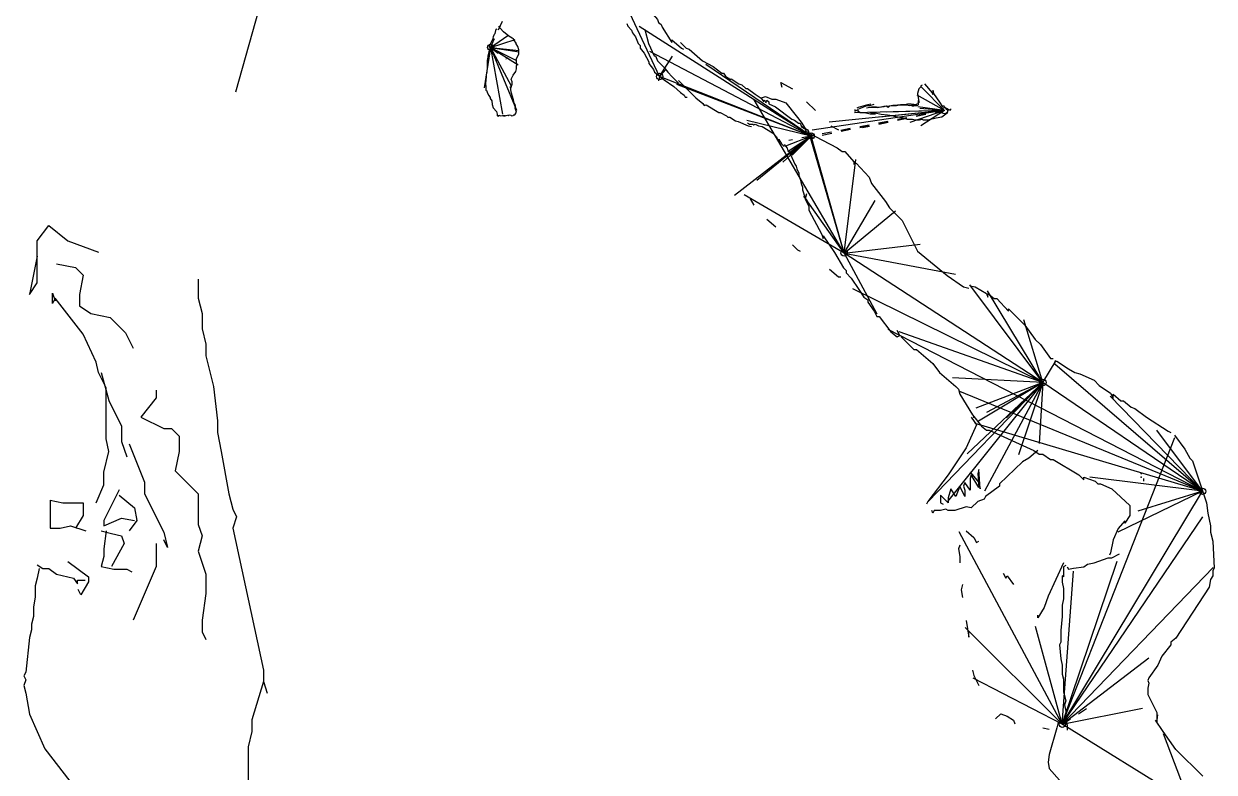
# Model space of a CAD drawing. Header units: millimetres. Extents: x -279 to 9, y -50 to 310.
# Drawn here: x -61.34 to -24.09, y 72.04 to 95.47 of the extents above; entities that cross this region are included whole.
import ezdxf

# ---------------------------------------------------------------- set-up
doc = ezdxf.new("R2010")
doc.units = ezdxf.units.MM
doc.linetypes.add('DASH', pattern=[0.6, 0.3, -0.3])

msp = doc.modelspace()

# ---------------------------------------------------------------- linework, layer by layer
at = {"layer": 'Shots', "color": 1}
for p, q in [((-41.446, 93.826), (-42.742, 96.594)), ((-36.702, 91.96), (-41.446, 93.826)), ((-35.674, 88.298), (-36.702, 91.96)), ((-29.454, 84.246), (-35.674, 88.298)), ((-24.456, 80.838), (-29.454, 84.246)), ((-28.846, 73.548), (-24.456, 80.838)), ((-24.854, 71.076), (-28.846, 73.548))]:
    msp.add_line(p, q, dxfattribs=at)
for centre in [(-46.734, 94.736), (-41.446, 93.826), (-32.534, 92.756), (-36.702, 91.96), (-35.674, 88.298), (-29.454, 84.246), (-24.456, 80.838), (-28.846, 73.548)]:
    msp.add_circle(centre, 0.1, dxfattribs=at)
at = {"layer": 'Sketch', "color": 255, "linetype": 'DASH'}
for p, q in [((-46.734, 94.736), (-45.532, 97.434)), ((-32.534, 92.756), (-36.702, 91.96))]:
    msp.add_line(p, q, dxfattribs=at)
at = {"layer": 'Sketch', "color": 0}
for points in [[(-42.714, 96.656), (-42.474, 96.506), (-42.354, 96.416), (-42.234, 96.386), (-42.114, 96.296), (-41.934, 96.086), (-41.844, 96.026), (-41.724, 95.846), (-41.514, 95.606), (-41.484, 95.516), (-41.394, 95.456), (-41.364, 95.366), (-41.064, 94.886), (-41.064, 94.976), (-40.764, 94.706), (-40.704, 94.676)], [(-46.09, 93.48), (-46.066, 93.588), (-46.066, 93.66), (-46.09, 93.744), (-46.03, 93.864), (-45.946, 93.984), (-45.922, 94.068), (-45.922, 94.152), (-45.91, 94.2), (-45.922, 94.296), (-45.922, 94.332), (-45.934, 94.356), (-45.85, 94.536), (-45.85, 94.656), (-45.886, 94.764), (-45.934, 94.848), (-45.934, 94.872), (-46.006, 94.968), (-46.018, 95.004), (-46.066, 95.028), (-46.162, 95.088), (-46.162, 95.088), (-46.33, 95.22), (-46.438, 95.34), (-46.474, 95.4)], [(-42.474, 95.486), (-42.444, 95.396), (-42.324, 95.276), (-42.294, 95.186), (-42.204, 95.066), (-42.114, 94.856), (-42.054, 94.796), (-42.054, 94.706), (-41.934, 94.556), (-41.784, 94.286), (-41.784, 94.226), (-41.634, 94.046), (-41.604, 93.956), (-41.304, 93.716), (-41.004, 93.506), (-40.794, 93.326), (-40.674, 93.236), (-40.644, 93.176), (-40.584, 93.176)], [(-46.774, 94.728), (-46.774, 94.788), (-46.654, 95.016), (-46.642, 95.076), (-46.618, 95.148), (-46.594, 95.172), (-46.558, 95.304), (-46.534, 95.316)], [(-41.914, 95.296), (-41.794, 94.856), (-41.614, 94.476), (-41.574, 94.476), (-41.514, 94.316), (-41.314, 94.116), (-41.194, 93.956), (-41.054, 93.816), (-40.854, 93.616)], [(-46.762, 94.752), (-46.762, 94.704), (-46.774, 94.656), (-46.786, 94.596), (-46.822, 94.464), (-46.822, 94.428), (-46.846, 94.32), (-46.846, 94.056), (-46.858, 94.008), (-46.858, 93.96), (-46.87, 93.876), (-46.87, 93.876), (-46.87, 93.792), (-46.882, 93.744), (-46.882, 93.684), (-46.894, 93.636), (-46.894, 93.528)], [(-40.794, 94.886), (-40.614, 94.706), (-40.524, 94.676), (-40.104, 94.316), (-39.774, 94.136), (-39.504, 93.926), (-39.444, 93.926), (-39.384, 93.836), (-39.294, 93.776), (-39.264, 93.716), (-39.204, 93.746), (-38.964, 93.596), (-38.874, 93.566), (-38.754, 93.446), (-38.694, 93.446), (-38.454, 93.266), (-38.274, 93.146), (-38.184, 93.026), (-38.184, 93.086), (-38.124, 93.056), (-38.124, 92.996), (-38.094, 93.086), (-38.034, 93.026), (-38.034, 92.966), (-37.824, 92.876), (-37.314, 92.486), (-37.224, 92.456), (-37.104, 92.366), (-37.044, 92.366), (-37.014, 92.276), (-36.894, 92.186), (-36.864, 92.096), (-36.864, 92.156), (-37.014, 92.246)], [(-46.882, 93.54), (-46.882, 93.396), (-46.858, 93.372), (-46.846, 93.324), (-46.786, 93.228), (-46.75, 93.168), (-46.75, 93.132), (-46.702, 93.06), (-46.69, 92.952), (-46.654, 92.844), (-46.546, 92.724), (-46.534, 92.64), (-46.534, 92.592), (-46.51, 92.604), (-46.486, 92.568), (-46.474, 92.616), (-46.414, 92.592), (-46.366, 92.604), (-46.282, 92.604)], [(-46.318, 92.58), (-46.21, 92.616), (-46.186, 92.604), (-46.15, 92.628), (-46.102, 92.616), (-46.078, 92.592), (-46.03, 92.604), (-46.006, 92.628), (-45.982, 92.628), (-45.922, 92.712), (-45.97, 92.832), (-45.958, 92.892), (-45.97, 92.952), (-45.994, 92.988), (-46.018, 93.096), (-46.09, 93.336), (-46.114, 93.516)], [(-40.854, 93.696), (-40.314, 93.156), (-40.094, 92.976), (-40.054, 92.916), (-39.994, 92.936), (-39.594, 92.696), (-39.554, 92.696), (-39.354, 92.596), (-39.314, 92.556), (-39.254, 92.556), (-39.074, 92.436), (-38.994, 92.416), (-38.674, 92.276), (-38.574, 92.256)], [(-37.614, 93.476), (-37.654, 93.636), (-37.294, 93.436)], [(-33.234, 93.556), (-33.274, 93.536), (-33.274, 93.496), (-33.334, 93.436), (-33.374, 93.296), (-33.334, 93.036), (-33.334, 92.996), (-33.354, 93.036)], [(-33.154, 93.596), (-32.914, 93.316), (-32.894, 93.256), (-32.894, 93.356)], [(-38.254, 93.156), (-38.134, 93.196), (-37.934, 93.116), (-37.814, 93.116), (-37.494, 92.996), (-37.174, 92.596), (-37.014, 92.396), (-36.894, 92.196), (-36.814, 92.156), (-36.814, 92.076), (-35.894, 91.596), (-35.734, 91.476), (-35.654, 91.476), (-35.374, 91.156), (-35.374, 91.076), (-35.294, 91.116), (-34.894, 90.676), (-34.814, 90.476), (-34.374, 89.916), (-34.254, 89.716), (-33.854, 89.316), (-33.374, 88.356), (-32.454, 87.596), (-31.934, 87.236), (-31.774, 87.196)], [(-32.894, 93.396), (-32.874, 93.296), (-32.694, 93.016), (-32.594, 92.876), (-32.594, 92.916)], [(-36.854, 93.036), (-36.574, 92.756)], [(-35.334, 92.796), (-35.334, 92.736), (-35.234, 92.796), (-35.254, 92.756), (-35.174, 92.696), (-35.034, 92.696), (-34.854, 92.656), (-34.694, 92.656)], [(-34.834, 92.956), (-34.934, 92.936), (-35.014, 92.916), (-35.234, 92.856), (-35.274, 92.836)], [(-35.214, 92.816), (-34.954, 92.916), (-34.874, 92.916), (-34.734, 92.956)], [(-33.394, 92.976), (-33.414, 92.936), (-33.574, 92.956), (-33.694, 92.956), (-33.774, 92.936), (-33.914, 92.936), (-33.994, 92.916), (-34.154, 92.916), (-34.254, 92.896), (-34.294, 92.856), (-34.354, 92.896), (-34.434, 92.876), (-34.574, 92.856), (-34.874, 92.856), (-34.974, 92.836)], [(-32.354, 92.776), (-32.434, 92.756), (-32.434, 92.736), (-32.454, 92.676), (-32.614, 92.556), (-32.794, 92.516), (-32.874, 92.496), (-32.974, 92.476), (-33.054, 92.456), (-33.194, 92.456), (-33.234, 92.476), (-33.314, 92.456), (-33.454, 92.456), (-33.534, 92.476), (-33.694, 92.476), (-33.874, 92.536), (-33.934, 92.536), (-34.094, 92.576), (-34.174, 92.596), (-34.314, 92.616), (-34.514, 92.636), (-34.714, 92.676), (-34.794, 92.676), (-34.854, 92.696)], [(-34.814, 92.876), (-34.674, 92.876), (-34.614, 92.856), (-34.434, 92.896), (-34.094, 92.916), (-34.034, 92.916), (-33.994, 92.936), (-33.734, 92.936), (-33.614, 92.916), (-33.514, 92.936), (-33.434, 92.916), (-33.394, 92.916)], [(-33.354, 92.916), (-33.494, 92.896), (-33.554, 92.896)], [(-33.354, 93.076), (-33.354, 92.936)], [(-32.574, 92.916), (-32.474, 92.796), (-32.434, 92.816), (-32.374, 92.776), (-32.334, 92.776), (-32.334, 92.816)], [(-38.694, 92.376), (-38.634, 92.336), (-38.534, 92.336), (-38.494, 92.316), (-38.454, 92.336), (-38.354, 92.276), (-38.234, 92.256), (-37.914, 92.056), (-37.794, 91.936), (-37.774, 91.876), (-37.714, 91.856), (-37.634, 91.716), (-37.554, 91.636)], [(-36.094, 92.276), (-35.854, 92.156)], [(-37.554, 91.696), (-37.454, 91.576), (-37.434, 91.496), (-37.394, 91.476), (-37.214, 91.076), (-37.174, 91.016), (-37.154, 90.936), (-37.094, 90.796), (-37.094, 90.736), (-37.034, 90.576), (-37.014, 90.476), (-36.974, 90.356), (-36.974, 90.276), (-36.894, 90.016), (-36.854, 89.976), (-36.834, 89.896)], [(-36.854, 90.156), (-36.894, 89.996), (-36.774, 89.756), (-36.774, 89.636), (-36.374, 88.876), (-36.334, 88.756), (-36.334, 88.836), (-35.974, 88.316), (-35.694, 87.836), (-35.614, 87.756), (-35.614, 87.676), (-35.454, 87.516), (-35.214, 87.156), (-35.054, 86.916), (-34.934, 86.836), (-34.934, 86.756), (-34.734, 86.476), (-34.654, 86.316), (-34.574, 86.316), (-34.214, 85.836), (-34.014, 85.676), (-33.934, 85.716), (-34.014, 85.876)], [(-38.614, 89.996), (-38.494, 89.796)], [(-38.094, 89.356), (-37.814, 89.116)], [(-37.294, 88.556), (-37.134, 88.396), (-37.054, 88.356)], [(-36.134, 87.796), (-35.854, 87.556), (-35.774, 87.556)], [(-55.882, 87.48), (-55.882, 86.88), (-55.762, 86.4), (-55.762, 85.92), (-55.642, 85.44), (-55.642, 85.08), (-55.402, 84.12), (-55.282, 83.04), (-55.282, 82.68), (-55.162, 82.08), (-54.922, 80.76), (-54.802, 80.28), (-54.682, 80.04), (-54.802, 79.68), (-53.842, 75.24), (-53.842, 74.88), (-53.722, 74.52)], [(-31.734, 87.276), (-31.574, 87.236), (-31.214, 87.036), (-31.174, 86.916), (-31.174, 87.036), (-30.974, 86.876), (-30.894, 86.876), (-30.534, 86.476), (-30.534, 86.556), (-30.014, 86.036), (-29.694, 85.596), (-29.534, 85.436), (-29.214, 84.996), (-29.134, 84.996)], [(-59.082, 80.48), (-58.842, 81.04), (-58.842, 81.44), (-58.682, 82.08), (-58.762, 82.48), (-58.762, 84.08), (-59.002, 84.56), (-59.082, 84.88), (-59.482, 85.76), (-60.362, 86.88), (-60.442, 86.72), (-60.442, 87.04), (-60.362, 86.8)], [(-33.894, 85.676), (-33.494, 85.276), (-33.414, 85.276), (-32.894, 84.836), (-32.694, 84.556), (-32.174, 84.116), (-32.094, 84.036), (-32.054, 83.876), (-31.654, 83.236), (-31.374, 82.876), (-31.214, 82.756), (-31.134, 82.756), (-29.734, 82.116), (-29.574, 81.996), (-29.454, 81.996), (-29.214, 81.836), (-29.134, 81.836), (-28.334, 81.356), (-28.174, 81.196), (-28.174, 81.276), (-27.814, 81.156), (-27.734, 81.076), (-27.654, 81.076), (-27.294, 80.916), (-26.734, 80.396), (-26.734, 80.076), (-26.894, 79.836), (-26.894, 79.916), (-27.094, 79.676), (-27.254, 79.316), (-27.334, 78.916), (-27.374, 78.836)], [(-58.922, 84.56), (-58.682, 83.68), (-58.282, 82.88), (-58.282, 82.4), (-58.122, 81.92)], [(-29.094, 84.916), (-29.014, 84.916), (-28.654, 84.676), (-28.454, 84.556), (-28.294, 84.516), (-27.854, 84.316), (-27.694, 84.156), (-27.334, 83.916), (-27.254, 83.756), (-27.254, 83.876), (-27.014, 83.676), (-26.934, 83.676), (-26.694, 83.476), (-26.574, 83.436), (-26.214, 83.156), (-25.534, 82.716), (-25.454, 82.676)], [(-31.694, 83.156), (-31.534, 82.916), (-31.854, 82.196), (-32.414, 81.356), (-33.054, 80.516), (-33.094, 80.436)], [(-58.042, 82.32), (-57.562, 81.12), (-57.562, 80.76), (-56.962, 79.56), (-56.842, 79.08), (-56.962, 79.32)], [(-25.334, 82.596), (-25.014, 82.156), (-24.854, 81.876), (-24.774, 81.796), (-24.334, 80.476), (-24.294, 80.156), (-24.214, 79.756), (-24.214, 79.556), (-24.134, 79.276), (-24.094, 78.436), (-24.134, 78.356), (-24.134, 78.196), (-24.214, 78.076), (-24.254, 77.836), (-25.294, 76.236), (-25.454, 76.116), (-25.454, 76.036), (-25.734, 75.676), (-25.854, 75.396), (-26.134, 74.996), (-26.174, 74.916), (-26.134, 74.836), (-26.174, 74.676), (-26.174, 74.476), (-25.894, 73.916), (-25.894, 73.596), (-25.854, 73.836)], [(-29.614, 82.116), (-29.894, 81.876), (-30.094, 81.756), (-30.814, 81.076), (-30.814, 80.996), (-31.254, 80.676), (-31.294, 80.596), (-31.494, 80.516), (-31.694, 80.316), (-31.854, 80.356), (-32.214, 80.236), (-32.414, 80.236), (-32.494, 80.276), (-32.654, 80.236), (-32.854, 80.236), (-32.894, 80.156), (-32.934, 80.236)], [(-26.374, 81.356), (-26.374, 81.356)], [(-26.294, 81.156), (-26.294, 81.236)], [(-31.854, 79.596), (-31.614, 79.396), (-31.534, 79.236), (-31.454, 79.276)], [(-57.202, 79.2), (-57.202, 78.48), (-57.922, 76.8)], [(-32.054, 79.156), (-32.094, 79.036), (-32.054, 78.796), (-32.054, 78.596)], [(-59.962, 78.64), (-59.322, 78.16), (-59.322, 78), (-59.562, 77.6), (-59.642, 77.76)], [(-28.814, 78.596), (-29.294, 77.556), (-29.414, 77.196), (-29.614, 76.876), (-29.614, 76.956)], [(-28.694, 78.476), (-28.654, 78.396), (-28.494, 78.436), (-28.174, 78.476), (-28.054, 78.556), (-27.854, 78.596), (-27.414, 78.756), (-27.294, 78.756), (-27.054, 78.876)], [(-60.862, 78.42), (-60.922, 78.12), (-60.982, 77.88), (-60.982, 77.52), (-61.042, 77.22), (-61.042, 76.92), (-61.102, 76.68), (-61.102, 76.5), (-61.162, 76.26), (-61.282, 75.18), (-61.342, 75.06), (-61.282, 74.94), (-61.342, 74.76), (-61.282, 74.52), (-61.162, 73.86), (-60.682, 72.78), (-59.902, 71.76), (-59.002, 71.1)], [(-60.922, 78.54), (-60.742, 78.42), (-60.562, 78.42), (-60.322, 78.24), (-59.782, 78.12), (-59.662, 77.94), (-59.662, 78.06), (-59.422, 78.06)], [(-30.694, 78.276), (-30.614, 78.116), (-30.574, 78.196), (-30.374, 77.916)], [(-31.974, 77.916), (-32.014, 77.756), (-31.974, 77.516)], [(-31.854, 76.796), (-31.774, 76.276), (-31.774, 76.436)], [(-53.842, 74.88), (-54.202, 73.68), (-54.202, 73.32), (-54.322, 72.84), (-54.322, 71.04), (-54.802, 69.36)], [(-31.654, 75.236), (-31.614, 75.076), (-31.454, 74.756)], [(-30.934, 73.716), (-30.774, 73.876), (-30.574, 73.796), (-30.374, 73.676), (-30.334, 73.556)], [(-29.454, 73.436), (-29.254, 73.396)], [(-28.974, 73.596), (-29.014, 73.436), (-29.254, 72.596), (-29.294, 72.356), (-29.254, 72.156), (-28.934, 71.796), (-28.734, 71.356), (-28.454, 70.836)], [(-24.454, 71.916), (-25.294, 72.756), (-25.694, 73.316), (-25.934, 73.676)]]:
    msp.add_lwpolyline(points, dxfattribs=at)
at = {"layer": 'Sketch', "color": 5}
for points in [[(-60.922, 88.2), (-61.162, 87), (-60.922, 87.36), (-60.922, 88.68), (-60.562, 89.16), (-59.962, 88.68), (-59.002, 88.32)], [(-60.322, 87.96), (-59.722, 87.84), (-59.482, 87.6), (-59.602, 87), (-59.602, 86.64), (-59.242, 86.4), (-58.642, 86.28), (-58.162, 85.8), (-57.922, 85.32)], [(-57.202, 84), (-57.202, 83.76), (-57.682, 83.16), (-56.962, 82.8), (-56.722, 82.8), (-56.482, 82.56), (-56.482, 82.08), (-56.602, 81.48), (-55.882, 80.76), (-55.882, 79.8), (-55.762, 79.44), (-55.882, 78.96), (-55.642, 78.24), (-55.642, 77.64), (-55.762, 76.8), (-55.762, 76.44), (-55.642, 76.2)]]:
    msp.add_lwpolyline(points, dxfattribs=at)
at = {"layer": 'Sketch', "color": 9}
for points in [[(-31.734, 81.436), (-31.454, 81.116), (-31.414, 80.916), (-31.454, 81.516), (-31.494, 81.396), (-31.454, 80.956), (-31.694, 81.356), (-31.734, 81.236), (-31.734, 80.876), (-31.894, 81.116), (-31.934, 80.996), (-31.894, 80.876), (-31.894, 80.676), (-32.054, 80.996), (-32.174, 80.676), (-32.334, 80.916), (-32.414, 80.636), (-32.414, 80.476), (-32.654, 80.716), (-32.654, 80.476), (-32.574, 80.436)], [(-58.362, 80.88), (-58.842, 79.92), (-58.842, 79.76), (-58.282, 80), (-57.882, 79.92)], [(-60.522, 80.56), (-60.122, 80.48), (-59.482, 80.48), (-59.482, 80.08), (-59.722, 79.68)], [(-60.522, 80.56), (-60.522, 79.68), (-60.202, 79.68), (-59.882, 79.76), (-59.402, 79.6)], [(-58.362, 80.72), (-57.882, 80.32), (-57.802, 79.92), (-58.042, 79.6)], [(-58.922, 79.6), (-58.602, 79.52), (-58.282, 79.44), (-58.202, 79.2), (-58.602, 78.48)], [(-58.762, 79.6), (-58.842, 79.04), (-58.842, 78.8), (-58.922, 78.48), (-58.522, 78.4), (-58.122, 78.4), (-57.962, 78.32)], [(-28.734, 78.516), (-28.814, 78.476), (-28.814, 78.156), (-28.854, 78.196), (-28.854, 77.996), (-28.814, 77.796), (-28.814, 77.476), (-28.854, 77.276), (-28.854, 76.916), (-28.894, 76.476), (-28.894, 76.116), (-28.934, 76.036), (-28.894, 75.596), (-28.854, 75.396), (-28.854, 75.116), (-28.814, 74.956), (-28.814, 74.556), (-28.734, 74.276), (-28.774, 74.156), (-28.734, 73.956), (-28.734, 73.676), (-28.694, 73.516), (-28.694, 73.356)]]:
    msp.add_lwpolyline(points, dxfattribs=at)
at = {"layer": 'Sketch', "color": 0}
for p in [(-31.614, 83.156), (-26.374, 81.396), (-26.374, 81.276), (-26.374, 81.276)]:
    msp.add_point(p, dxfattribs=at)
at = {"layer": 'XSect', "color": 1}
for p, q in [((-53.632, 97.194), (-54.72, 93.336)), ((-36.702, 91.96), (-42.088, 95.394)), ((-46.734, 94.736), (-46.2, 95.108)), ((-46.734, 94.736), (-46.936, 93.47)), ((-46.734, 94.736), (-45.972, 94.982)), ((-46.734, 94.736), (-45.838, 94.636)), ((-46.734, 94.736), (-46.362, 92.65)), ((-46.734, 94.736), (-45.922, 94.33)), ((-46.734, 94.736), (-45.93, 92.766)), ((-46.734, 94.736), (-46.094, 93.536)), ((-46.734, 94.736), (-45.874, 94.188)), ((-46.734, 94.736), (-45.84, 94.594)), ((-36.702, 91.96), (-41.756, 94.61)), ((-41.446, 93.826), (-41.04, 94.458)), ((-36.702, 91.96), (-39.996, 94.2)), ((-36.702, 91.96), (-40.906, 93.574)), ((-32.534, 92.756), (-33.392, 93.242)), ((-32.534, 92.756), (-33.25, 93.486)), ((-35.674, 88.298), (-38.488, 93.096)), ((-32.534, 92.756), (-36.676, 92.144)), ((-32.534, 92.756), (-36.142, 92.398)), ((-32.534, 92.756), (-35.348, 92.686)), ((-32.534, 92.756), (-34.554, 92.552)), ((-32.534, 92.756), (-34.342, 92.706)), ((-32.534, 92.756), (-33.614, 92.386)), ((-32.534, 92.756), (-33.372, 92.872)), ((-32.534, 92.756), (-33.308, 92.818)), ((-32.534, 92.756), (-33.276, 92.284)), ((-36.702, 91.96), (-38.72, 92.45)), ((-35.674, 88.298), (-36.792, 92.118)), ((-36.702, 91.96), (-39.102, 90.102)), ((-36.702, 91.96), (-38.408, 90.566)), ((-36.702, 91.96), (-37.594, 91.146)), ((-36.702, 91.96), (-37.504, 91.644)), ((-36.702, 91.96), (-37.432, 91.462)), ((-36.702, 91.96), (-37.35, 91.406)), ((-36.702, 91.96), (-37.304, 91.36)), ((-35.674, 88.298), (-35.31, 91.222)), ((-35.674, 88.298), (-38.798, 90.118)), ((-35.674, 88.298), (-36.936, 90.08)), ((-35.674, 88.298), (-34.702, 89.942)), ((-35.674, 88.298), (-34.068, 89.622)), ((-35.674, 88.298), (-33.294, 88.572)), ((-35.674, 88.298), (-34.65, 86.398)), ((-35.674, 88.298), (-32.192, 87.64)), ((-29.454, 84.246), (-35.404, 87.172)), ((-29.454, 84.246), (-31.736, 87.304)), ((-29.454, 84.246), (-31.192, 87.116)), ((-29.454, 84.246), (-30.054, 86.21)), ((-24.456, 80.838), (-34.294, 85.908)), ((-29.454, 84.246), (-33.954, 85.828)), ((-29.454, 84.246), (-29.042, 84.938)), ((-24.456, 80.838), (-29.082, 84.814)), ((-29.454, 84.246), (-33.034, 80.53)), ((-29.454, 84.246), (-32.436, 80.52)), ((-29.454, 84.246), (-32.286, 84.39)), ((-29.454, 84.246), (-31.82, 82.012)), ((-29.454, 84.246), (-31.554, 83.446)), ((-29.454, 84.246), (-31.472, 83.032)), ((-29.454, 84.246), (-31.278, 80.838)), ((-29.454, 84.246), (-31.222, 83.302)), ((-29.454, 84.246), (-30.598, 83.136)), ((-29.454, 84.246), (-30.22, 81.976)), ((-29.454, 84.246), (-29.568, 82.334)), ((-24.456, 80.838), (-32.056, 83.958)), ((-24.456, 80.838), (-27.344, 83.822)), ((-24.456, 80.838), (-31.574, 82.964)), ((-24.456, 80.838), (-25.886, 82.748)), ((-28.846, 73.548), (-25.328, 82.52)), ((-24.456, 80.838), (-27.99, 81.284)), ((-24.456, 80.838), (-27.106, 79.56)), ((-24.456, 80.838), (-26.484, 80.218)), ((-28.846, 73.548), (-24.446, 80.044)), ((-28.846, 73.548), (-32.072, 79.568)), ((-28.846, 73.548), (-27.126, 78.648)), ((-28.846, 73.548), (-24.128, 78.454)), ((-28.846, 73.548), (-28.5, 78.34)), ((-28.846, 73.548), (-31.888, 76.572)), ((-28.846, 73.548), (-29.682, 76.602)), ((-28.846, 73.548), (-26.134, 75.626)), ((-28.846, 73.548), (-31.638, 74.99)), ((-28.846, 73.548), (-26.34, 74.046)), ((-24.854, 71.076), (-25.676, 73.246))]:
    msp.add_line(p, q, dxfattribs=at)
at = {"layer": 'XSect', "color": 1, "linetype": 'DASH'}
for p, q in [((-46.734, 94.736), (-46.686, 94.61)), ((-46.734, 94.736), (-46.252, 94.372)), ((-46.734, 94.736), (-45.93, 94.23)), ((-41.446, 93.826), (-41.204, 94.098)), ((-41.446, 93.826), (-41.486, 93.692)), ((-32.534, 92.756), (-36.782, 91.896)), ((-32.534, 92.756), (-35.094, 92.214)), ((-36.702, 91.96), (-37.406, 91.818)), ((-35.674, 88.298), (-35.724, 88.512)), ((-35.674, 88.298), (-35.638, 88.232)), ((-29.454, 84.246), (-29.588, 84.336)), ((-29.454, 84.246), (-29.442, 84.248)), ((-24.456, 80.838), (-24.92, 81.106)), ((-24.456, 80.838), (-24.502, 80.834)), ((-28.846, 73.548), (-27.868, 74.186))]:
    msp.add_line(p, q, dxfattribs=at)

doc.saveas('drawing.dxf')
